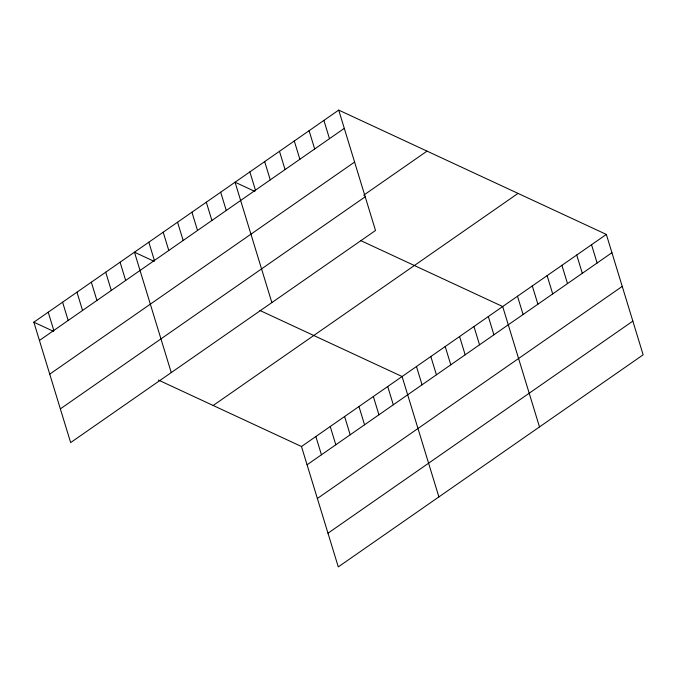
<?xml version="1.0" encoding="UTF-8"?>
<svg xmlns="http://www.w3.org/2000/svg" width="677" height="677" viewBox="0 0 677 677"><rect width="100%" height="100%" fill="white"/><g stroke="black" fill="none" stroke-linecap="round" stroke-linejoin="round"><path stroke-width="1.02" d="M338.712 110.097L375.515 230.485L70.653 442.572L33.85 322.193L338.712 110.097L606.347 234.428L643.15 354.807L338.288 566.903L301.485 446.515L158.384 380.042M39.435 340.455L344.297 128.368M49.734 374.153L354.596 162.065M363.684 195.196L427.026 151.132M60.355 408.874L365.208 196.787M213.17 405.489L518.023 193.402M301.485 446.515L606.347 234.428M307.07 464.786L611.932 252.699M317.378 498.484L622.231 286.396M327.99 533.197L632.851 321.11M254.882 191.422L235.054 182.215L271.858 302.594M360.519 240.496L502.689 306.537L539.501 426.925M154.28 261.407L134.452 252.199L171.256 372.587M259.917 310.481L402.087 376.522L438.899 496.91M33.85 322.193L53.678 331.4M591.537 244.727L597.122 262.998M576.728 255.026L582.313 273.296M561.918 265.333L567.504 283.595M547.118 275.632L552.703 293.903M532.308 285.931L537.893 304.201M517.499 296.238L523.084 314.5M488.32 316.531L493.905 334.802M473.951 326.534L479.536 344.805M459.581 336.528L465.167 354.799M445.204 346.531L450.789 364.801M430.834 356.525L436.42 374.796M416.465 366.528L422.05 384.798M323.902 120.404L329.487 138.675M387.718 386.525L393.303 404.795M309.093 130.703L314.678 148.974M373.349 396.519L378.934 414.789M294.283 141.002L299.869 159.273M358.971 406.522L364.556 424.792M279.483 151.31L285.068 169.572M344.601 416.516L350.187 434.786M264.673 161.608L270.258 179.879M330.232 426.518L335.817 444.789M249.864 171.907L255.449 190.178M315.854 436.513L321.44 454.783M220.685 192.209L226.27 210.479M206.316 202.211L211.901 220.474M191.938 212.206L197.523 230.476M177.569 222.208L183.154 240.47M163.199 232.203L168.785 250.473M148.822 242.205L154.407 260.467M120.083 262.202L125.668 280.464M105.714 272.196L111.299 290.467M91.336 282.199L96.921 300.461M76.966 292.193L82.552 310.464M62.597 302.196L68.182 320.458M48.219 312.19L53.805 330.461"/></g></svg>
